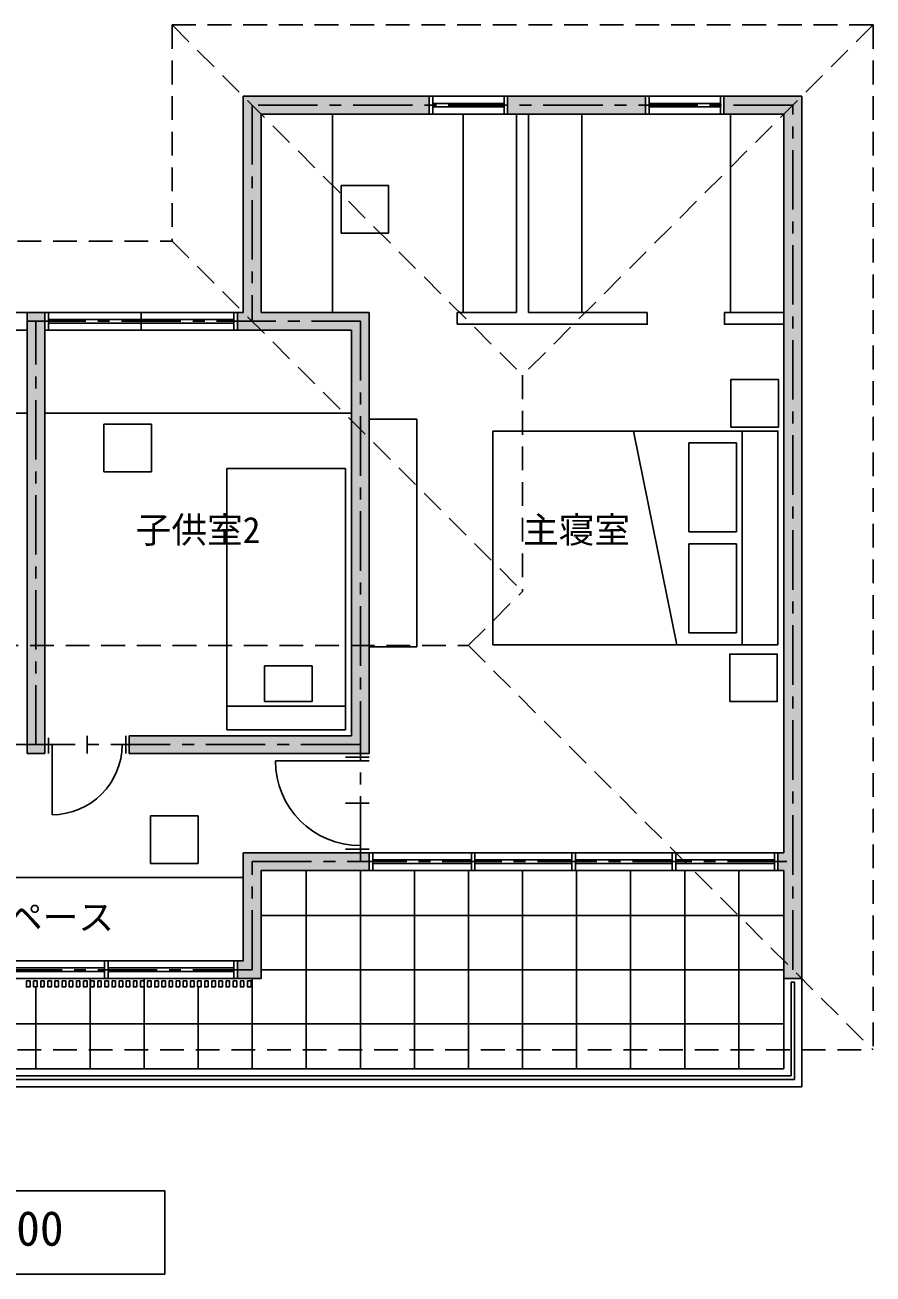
# Model space of a CAD drawing. Units: millimetres, scale not verified. Extents: x -88025 to -46623, y -44026 to 48287.
# Drawn here: x -67958 to -60820, y 2137 to 12654 of the extents above; entities that cross this region are included whole.
import ezdxf
from ezdxf.enums import TextEntityAlignment as Align

# ---------------------------------------------------------------- set-up
doc = ezdxf.new("R2010")
doc.units = ezdxf.units.MM
doc.header["$LTSCALE"] = 100
doc.linetypes.add('CHAIN1', pattern=[8, 5, -1, 1, -1])
doc.linetypes.add('DASHED2', pattern=[3, 2, -1])
doc.layers.add('0-1', color=7, linetype='Continuous')
doc.layers.add('1-0', color=4, linetype='Continuous')
doc.styles.add('ＭＳ ゴシック', font='')
doc.styles.get('ＭＳ ゴシック').set_extended_font_data('MS Gothic')

msp = doc.modelspace()

# ---------------------------------------------------------------- linework, layer by layer
at = {"layer": '0-1', "linetype": 'DASHED2'}
for p, q in [((-66720.5, 12654.4), (-60820.5, 12654.4)), ((-66720.5, 12654.4), (-63770.5, 9704.4)), ((-60820.5, 12654.4), (-63770.5, 9704.4)), ((-60820.5, 12654.4), (-60820.5, 4024.4)), ((-75820.5, 10834.4), (-66720.5, 10834.4)), ((-63770.5, 9704.4), (-63770.5, 7884.4)), ((-64226.6, 7428.3), (-63770.5, 7884.4)), ((-72415.5, 7429.4), (-64225.5, 7429.4)), ((-64225.5, 7429.4), (-60820.5, 4024.4))]:
    msp.add_line(p, q, dxfattribs=at)
at = {"layer": '0-1'}
for p, q in [((-64555.5, 11904.4), (-64555.5, 12054.4)), ((-64525.5, 12054.4), (-64525.5, 11904.4)), ((-63925.5, 11904.4), (-63925.5, 12054.4)), ((-63895.5, 12054.4), (-63895.5, 11904.4)), ((-63895.5, 12054.4), (-62735.5, 12054.4)), ((-62735.5, 11904.4), (-62735.5, 12054.4)), ((-62705.5, 12054.4), (-62705.5, 11904.4)), ((-62105.5, 11904.4), (-62105.5, 12054.4)), ((-62075.5, 12054.4), (-62075.5, 11904.4)), ((-62075.5, 12054.4), (-61420.5, 12054.4)), ((-61420.5, 12054.4), (-61420.5, 3714.4)), ((-65970.5, 10234.4), (-65970.5, 11904.4)), ((-64555.5, 11904.4), (-65970.5, 11904.4)), ((-62735.5, 11904.4), (-63895.5, 11904.4)), ((-63820.5, 10234.4), (-63820.5, 11904.4)), ((-63720.5, 10234.4), (-63720.5, 11904.4)), ((-61570.5, 11904.4), (-62075.5, 11904.4)), ((-61570.5, 11904.4), (-61570.5, 5684.4)), ((-67940.5, 10234.4), (-67790.5, 10234.4)), ((-67940.5, 10234.4), (-67940.5, 6519.4)), ((-67790.5, 10234.4), (-67790.5, 6519.4)), ((-67760.5, 10234.4), (-67760.5, 10084.4)), ((-66980.5, 10234.4), (-66980.5, 10084.4)), ((-66200.5, 10234.4), (-66200.5, 10084.4)), ((-66170.5, 10234.4), (-66170.5, 10084.4)), ((-65970.5, 10234.4), (-65060.5, 10234.4)), ((-65060.5, 10234.4), (-65060.5, 6519.4)), ((-64320.5, 10135.1), (-64320.5, 10234.4)), ((-64320.5, 10234.4), (-63820.5, 10234.4)), ((-63720.5, 10234.4), (-62720.5, 10234.4)), ((-62070.5, 10234.4), (-61570.5, 10234.4)), ((-67760.5, 6651.2), (-67760.5, 6519.4)), ((-67435.5, 6519.4), (-67435.5, 6669.4)), ((-67110.5, 6669.4), (-67110.5, 6519.4)), ((-67080.5, 6669.4), (-65210.5, 6669.4)), ((-67080.5, 6669.4), (-67080.5, 6519.4)), ((-67730.5, 6594.4), (-67730.5, 6004.4)), ((-67790.5, 6519.4), (-67940.5, 6519.4)), ((-65060.5, 6519.4), (-67080.5, 6519.4)), ((-65030.5, 5684.4), (-65030.5, 5534.4)), ((-64200.5, 5684.4), (-64200.5, 5534.4)), ((-64170.5, 5684.4), (-64170.5, 5534.4)), ((-63355.5, 5684.4), (-63355.5, 5534.4)), ((-63325.5, 5684.4), (-63325.5, 5534.4)), ((-62510.5, 5684.4), (-62510.5, 5534.4)), ((-62480.5, 5684.4), (-62480.5, 5534.4)), ((-61650.5, 5684.4), (-61650.5, 5534.4)), ((-61620.5, 5684.4), (-61570.5, 5684.4)), ((-61620.5, 5684.4), (-61620.5, 5534.4)), ((-61570.5, 5534.4), (-61570.5, 3864.4)), ((-67288, 4774.4), (-67288, 4624.4)), ((-67258, 4774.4), (-67258, 4624.4)), ((-66200.5, 4774.4), (-66200.5, 4624.4)), ((-67945.5, 4604.4), (-67915.5, 4604.4)), ((-67915.5, 4604.4), (-67915.5, 4554.4)), ((-67885.5, 4604.4), (-67855.5, 4604.4)), ((-67855.5, 4604.4), (-67855.5, 4554.4)), ((-67825.5, 4604.4), (-67795.5, 4604.4)), ((-67795.5, 4604.4), (-67795.5, 4554.4)), ((-67765.5, 4604.4), (-67735.5, 4604.4)), ((-67735.5, 4604.4), (-67735.5, 4554.4)), ((-67705.5, 4604.4), (-67675.5, 4604.4)), ((-67675.5, 4604.4), (-67675.5, 4554.4)), ((-67645.5, 4604.4), (-67615.5, 4604.4)), ((-67615.5, 4604.4), (-67615.5, 4554.4)), ((-67585.5, 4604.4), (-67555.5, 4604.4)), ((-67555.5, 4604.4), (-67555.5, 4554.4)), ((-67525.5, 4604.4), (-67495.5, 4604.4)), ((-67495.5, 4604.4), (-67495.5, 4554.4)), ((-67465.5, 4604.4), (-67435.5, 4604.4)), ((-67435.5, 4604.4), (-67435.5, 4554.4)), ((-67405.5, 4604.4), (-67375.5, 4604.4)), ((-67375.5, 4604.4), (-67375.5, 4554.4)), ((-67345.5, 4604.4), (-67315.5, 4604.4)), ((-67315.5, 4604.4), (-67315.5, 4554.4)), ((-67285.5, 4604.4), (-67255.5, 4604.4)), ((-67255.5, 4604.4), (-67255.5, 4554.4)), ((-67225.5, 4604.4), (-67195.5, 4604.4)), ((-67195.5, 4604.4), (-67195.5, 4554.4)), ((-67165.5, 4604.4), (-67135.5, 4604.4)), ((-67135.5, 4604.4), (-67135.5, 4554.4)), ((-67105.5, 4604.4), (-67075.5, 4604.4)), ((-67075.5, 4604.4), (-67075.5, 4554.4)), ((-67045.5, 4604.4), (-67015.5, 4604.4)), ((-67015.5, 4604.4), (-67015.5, 4554.4)), ((-66985.5, 4604.4), (-66955.5, 4604.4)), ((-66955.5, 4604.4), (-66955.5, 4554.4)), ((-66925.5, 4604.4), (-66895.5, 4604.4)), ((-66895.5, 4604.4), (-66895.5, 4554.4)), ((-66865.5, 4604.4), (-66835.5, 4604.4)), ((-66835.5, 4604.4), (-66835.5, 4554.4)), ((-66805.5, 4604.4), (-66775.5, 4604.4)), ((-66775.5, 4604.4), (-66775.5, 4554.4)), ((-66745.5, 4604.4), (-66715.5, 4604.4)), ((-66715.5, 4604.4), (-66715.5, 4554.4)), ((-66685.5, 4604.4), (-66655.5, 4604.4)), ((-66655.5, 4604.4), (-66655.5, 4554.4)), ((-66625.5, 4604.4), (-66595.5, 4604.4)), ((-66595.5, 4604.4), (-66595.5, 4554.4)), ((-66565.5, 4604.4), (-66535.5, 4604.4)), ((-66535.5, 4604.4), (-66535.5, 4554.4)), ((-66505.5, 4604.4), (-66475.5, 4604.4)), ((-66475.5, 4604.4), (-66475.5, 4554.4)), ((-66445.5, 4604.4), (-66415.5, 4604.4)), ((-66415.5, 4604.4), (-66415.5, 4554.4)), ((-66385.5, 4604.4), (-66355.5, 4604.4)), ((-66355.5, 4604.4), (-66355.5, 4554.4)), ((-66325.5, 4604.4), (-66295.5, 4604.4)), ((-66295.5, 4604.4), (-66295.5, 4554.4)), ((-66265.5, 4604.4), (-66235.5, 4604.4)), ((-66235.5, 4604.4), (-66235.5, 4554.4)), ((-66205.5, 4604.4), (-66175.5, 4604.4)), ((-66175.5, 4604.4), (-66175.5, 4554.4)), ((-66145.5, 4604.4), (-66115.5, 4604.4)), ((-66115.5, 4604.4), (-66115.5, 4554.4)), ((-66085.5, 4604.4), (-66055.5, 4604.4)), ((-66055.5, 4604.4), (-66055.5, 4554.4)), ((-75070.5, 3864.4), (-61570.5, 3864.4)), ((-61570.5, 3714.4), (-75070.5, 3714.4)), ((-61420.5, 3714.4), (-61570.5, 3714.4))]:
    msp.add_line(p, q, dxfattribs=at)
at = {"layer": '0-1', "color": 4}
for p, q in [((-64555.5, 12054.4), (-63895.5, 12054.4)), ((-64525.5, 11994.4), (-63925.5, 11994.4)), ((-62735.5, 12054.4), (-62075.5, 12054.4)), ((-62105.5, 11994.4), (-62705.5, 11994.4)), ((-65370.5, 10234.4), (-65370.5, 11904.4)), ((-63895.5, 11904.4), (-64555.5, 11904.4)), ((-63925.5, 11964.4), (-64525.5, 11964.4)), ((-64270.5, 10234.4), (-64270.5, 11904.4)), ((-63270.5, 10234.4), (-63270.5, 11904.4)), ((-62075.5, 11904.4), (-62735.5, 11904.4)), ((-62705.5, 11964.4), (-62105.5, 11964.4)), ((-62020.5, 11904.4), (-62020.5, 10234.4)), ((-67940.5, 10234.4), (-69560.5, 10234.4)), ((-66170.5, 10234.4), (-67790.5, 10234.4)), ((-67760.5, 10174.4), (-66800.5, 10174.4)), ((-67760.5, 10144.4), (-66800.5, 10144.4)), ((-66800.5, 10174.4), (-66200.5, 10174.4)), ((-66800.5, 10144.4), (-66200.5, 10144.4)), ((-69560.5, 10084.4), (-67940.5, 10084.4)), ((-67790.5, 10084.4), (-66170.5, 10084.4)), ((-67940.5, 9384.4), (-70520.5, 9384.4)), ((-67790.5, 9384.4), (-65210.5, 9384.4)), ((-65060.5, 9334.4), (-64660.5, 9334.4)), ((-64660.5, 9334.4), (-64660.5, 7419.4)), ((-64020.5, 9235.1), (-64020.5, 7435.1)), ((-62835.5, 9235.1), (-62471, 7435.1)), ((-61920.5, 9235.1), (-61920.5, 7435.1)), ((-62370.5, 9135.1), (-62370.5, 8385.1)), ((-65260.5, 8919.4), (-66260.5, 8919.4)), ((-66260.5, 6719.4), (-66260.5, 8919.4)), ((-65260.5, 6719.4), (-65260.5, 8919.4)), ((-62370.5, 8385.1), (-61970.5, 8385.1)), ((-62370.5, 8285.1), (-62370.5, 7535.1)), ((-62370.5, 7535.1), (-61970.5, 7535.1)), ((-64660.5, 7419.4), (-65060.5, 7419.4)), ((-64020.5, 7435.1), (-61620.5, 7435.1)), ((-65260.5, 6919.4), (-66260.5, 6919.4)), ((-65260.5, 6719.4), (-66260.5, 6719.4)), ((-65060.5, 5684.4), (-61620.5, 5684.4)), ((-65030.5, 5624.4), (-64200.5, 5624.4)), ((-65030.5, 5594.4), (-64200.5, 5594.4)), ((-64170.5, 5624.4), (-63355.5, 5624.4)), ((-64170.5, 5594.4), (-63355.5, 5594.4)), ((-63325.5, 5624.4), (-62510.5, 5624.4)), ((-63325.5, 5594.4), (-62510.5, 5594.4)), ((-62480.5, 5624.4), (-61650.5, 5624.4)), ((-62480.5, 5594.4), (-61650.5, 5594.4)), ((-70520.5, 5474.4), (-66120.5, 5474.4)), ((-65590.5, 5534.4), (-65590.5, 3864.4)), ((-65135.5, 5534.4), (-65135.5, 3864.4)), ((-61620.5, 5534.4), (-65060.5, 5534.4)), ((-64680.5, 5534.4), (-64680.5, 3864.4)), ((-64225.5, 5534.4), (-64225.5, 3864.4)), ((-63770.5, 5534.4), (-63770.5, 3864.4)), ((-63315.5, 5534.4), (-63315.5, 3864.4)), ((-62860.5, 5534.4), (-62860.5, 3864.4)), ((-62405.5, 5534.4), (-62405.5, 3864.4)), ((-61950.5, 5534.4), (-61950.5, 3864.4)), ((-65970.5, 5154.4), (-61570.5, 5154.4)), ((-66170.5, 4774.4), (-70490.5, 4774.4)), ((-68330.5, 4714.4), (-67288, 4714.4)), ((-67288, 4684.4), (-68330.5, 4684.4)), ((-67258, 4714.4), (-66200.5, 4714.4)), ((-66200.5, 4684.4), (-67258, 4684.4)), ((-65970.5, 4699.4), (-61570.5, 4699.4)), ((-70490.5, 4624.4), (-66170.5, 4624.4)), ((-67865.5, 4554.4), (-67865.5, 3864.4)), ((-67410.5, 4624.4), (-67410.5, 3864.4)), ((-66955.5, 4624.4), (-66955.5, 3864.4)), ((-66500.5, 4554.4), (-66500.5, 3864.4)), ((-66045.5, 4624.4), (-66045.5, 3864.4)), ((-75070.5, 4244.4), (-61570.5, 4244.4)), ((-75040.5, 3804.4), (-61510.5, 3804.4)), ((-75040.5, 3774.4), (-61480.5, 3774.4))]:
    msp.add_line(p, q, dxfattribs=at)
at = {"layer": '0-1', "color": 4, "linetype": 'CHAIN1'}
for p, q in [((-61495.5, 4699.4), (-61495.5, 11979.4)), ((-75145.5, 10159.4), (-65135.5, 10159.4)), ((-67865.5, 6594.4), (-67865.5, 10159.4)), ((-66045.5, 5609.4), (-61495.5, 5609.4)), ((-66045.5, 4699.4), (-66045.5, 5609.4)), ((-66045.5, 4699.4), (-70595.5, 4699.4))]:
    msp.add_line(p, q, dxfattribs=at)
at = {"layer": '0-1', "linetype": 'DASHED2'}
for points in [[(-66720.5, 12654.4), (-66720.5, 10834.4), (-63770.5, 7884.4)], [(-72415.5, 7429.4), (-75820.5, 4024.4), (-60820.5, 4024.4)]]:
    msp.add_lwpolyline(points, dxfattribs=at)
at = {"layer": '0-1'}
for points in [[(-66170.5, 10234.4), (-66120.5, 10234.4), (-66120.5, 12054.4)], [(-66120.5, 12054.4), (-64564.1, 12054.4), (-64555.5, 12054.4)], [(-64320.5, 10135.1), (-62720.5, 10135.1), (-62720.5, 10234.4)], [(-62070.5, 10234.4), (-62070.5, 10135.1), (-61570.5, 10135.1)], [(-66170.5, 10084.4), (-65210.5, 10084.4), (-65210.5, 6669.4)], [(-61620.5, 5534.4), (-61614.8, 5534.4), (-61570.5, 5534.4)], [(-67945.5, 4604.4), (-67945.5, 4554.4), (-67915.5, 4554.4)], [(-67885.5, 4604.4), (-67885.5, 4554.4), (-67855.5, 4554.4)], [(-67825.5, 4604.4), (-67825.5, 4554.4), (-67795.5, 4554.4)], [(-67765.5, 4604.4), (-67765.5, 4554.4), (-67735.5, 4554.4)], [(-67705.5, 4604.4), (-67705.5, 4554.4), (-67675.5, 4554.4)], [(-67645.5, 4604.4), (-67645.5, 4554.4), (-67615.5, 4554.4)], [(-67585.5, 4604.4), (-67585.5, 4554.4), (-67555.5, 4554.4)], [(-67525.5, 4604.4), (-67525.5, 4554.4), (-67495.5, 4554.4)], [(-67465.5, 4604.4), (-67465.5, 4554.4), (-67435.5, 4554.4)], [(-67405.5, 4604.4), (-67405.5, 4554.4), (-67375.5, 4554.4)], [(-67345.5, 4604.4), (-67345.5, 4554.4), (-67315.5, 4554.4)], [(-67285.5, 4604.4), (-67285.5, 4554.4), (-67255.5, 4554.4)], [(-67225.5, 4604.4), (-67225.5, 4554.4), (-67195.5, 4554.4)], [(-67165.5, 4604.4), (-67165.5, 4554.4), (-67135.5, 4554.4)], [(-67105.5, 4604.4), (-67105.5, 4554.4), (-67075.5, 4554.4)], [(-67045.5, 4604.4), (-67045.5, 4554.4), (-67015.5, 4554.4)], [(-66985.5, 4604.4), (-66985.5, 4554.4), (-66955.5, 4554.4)], [(-66925.5, 4604.4), (-66925.5, 4554.4), (-66895.5, 4554.4)], [(-66865.5, 4604.4), (-66865.5, 4554.4), (-66835.5, 4554.4)], [(-66805.5, 4604.4), (-66805.5, 4554.4), (-66775.5, 4554.4)], [(-66745.5, 4604.4), (-66745.5, 4554.4), (-66715.5, 4554.4)], [(-66685.5, 4604.4), (-66685.5, 4554.4), (-66655.5, 4554.4)], [(-66625.5, 4604.4), (-66625.5, 4554.4), (-66595.5, 4554.4)], [(-66565.5, 4604.4), (-66565.5, 4554.4), (-66535.5, 4554.4)], [(-66505.5, 4604.4), (-66505.5, 4554.4), (-66475.5, 4554.4)], [(-66445.5, 4604.4), (-66445.5, 4554.4), (-66415.5, 4554.4)], [(-66385.5, 4604.4), (-66385.5, 4554.4), (-66355.5, 4554.4)], [(-66325.5, 4604.4), (-66325.5, 4554.4), (-66295.5, 4554.4)], [(-66265.5, 4604.4), (-66265.5, 4554.4), (-66235.5, 4554.4)], [(-66205.5, 4604.4), (-66205.5, 4554.4), (-66175.5, 4554.4)], [(-66145.5, 4604.4), (-66145.5, 4554.4), (-66115.5, 4554.4)], [(-66085.5, 4604.4), (-66085.5, 4554.4), (-66055.5, 4554.4)]]:
    msp.add_lwpolyline(points, dxfattribs=at)
at = {"layer": '0-1', "color": 4, "linetype": 'CHAIN1'}
for points in [[(-61495.5, 11979.4), (-66045.5, 11979.4), (-66045.5, 10159.4)], [(-65135.5, 6594.4), (-70595.5, 6594.4), (-70595.5, 10159.4)], [(-65135.5, 10159.4), (-65135.5, 5749.2), (-65135.5, 5609.4)]]:
    msp.add_lwpolyline(points, dxfattribs=at)
at = {"layer": '0-1', "color": 4}
for points in [[(-65297.8, 10902.7), (-64897.8, 10902.7), (-64897.8, 11302.7), (-65297.8, 11302.7)], [(-62017.3, 9268.1), (-61617.3, 9268.1), (-61617.3, 9668.1), (-62017.3, 9668.1)], [(-66894.1, 8892.6), (-67294.1, 8892.6), (-67294.1, 9292.6), (-66894.1, 9292.6)], [(-65541.8, 6957.3), (-65941.8, 6957.3), (-65941.8, 7257.3), (-65541.8, 7257.3)], [(-62026.7, 6956.9), (-61626.7, 6956.9), (-61626.7, 7356.9), (-62026.7, 7356.9)], [(-66500.5, 5594.4), (-66900.5, 5594.4), (-66900.5, 5994.4), (-66500.5, 5994.4)]]:
    msp.add_lwpolyline(points, close=True, dxfattribs=at)
for points in [[(-64020.5, 9235.1), (-61620.5, 9235.1), (-61620.5, 7435.1)], [(-62370.5, 9135.1), (-61970.5, 9135.1), (-61970.5, 8385.1)], [(-62370.5, 8285.1), (-61970.5, 8285.1), (-61970.5, 7535.1)]]:
    msp.add_lwpolyline(points, dxfattribs=at)
at = {"layer": '0-1'}
msp.add_lwpolyline([(-66120.5, 5684.4), (-66120.5, 4774.4), (-66170.5, 4774.4), (-66170.5, 4624.4), (-65970.5, 4624.4), (-65970.5, 5534.4), (-65060.5, 5534.4), (-65060.5, 5684.4)], close=True, dxfattribs=at)
msp.add_arc((-67730.5, 6594.4), 590, 270, 0, dxfattribs=at)
at = {"layer": '0-1', "color": 251}
for points in [[(-66120.5, 12054.4), (-64555.5, 12054.4), (-65970.5, 11904.4), (-64555.5, 11904.4)], [(-65970.5, 10234.4), (-65970.5, 11904.4), (-66120.5, 12054.4)], [(-65970.5, 10234.4), (-66120.5, 12054.4), (-66120.5, 10234.4)], [(-63895.5, 12054.4), (-63895.5, 11904.4), (-62735.5, 12054.4), (-62735.5, 11904.4)], [(-67940.5, 10234.4), (-67940.5, 6519.4), (-67790.5, 10234.4), (-67790.5, 6519.4)], [(-66170.5, 10234.4), (-66170.5, 10084.4), (-65210.5, 10084.4)], [(-66170.5, 10234.4), (-65210.5, 10084.4), (-65060.5, 10234.4)], [(-65060.5, 6519.4), (-65060.5, 10234.4), (-65210.5, 10084.4)], [(-65060.5, 6519.4), (-65210.5, 10084.4), (-65210.5, 6669.4)], [(-67080.5, 6669.4), (-67080.5, 6519.4), (-65060.5, 6519.4)], [(-65060.5, 6519.4), (-65210.5, 6669.4), (-67080.5, 6669.4)], [(-65060.5, 5534.4), (-65060.5, 5684.4), (-66120.5, 5684.4)], [(-66120.5, 5684.4), (-66120.5, 4774.4), (-65970.5, 5534.4)], [(-66120.5, 5684.4), (-65970.5, 5534.4), (-65060.5, 5534.4)], [(-66120.5, 4774.4), (-65970.5, 4624.4), (-65970.5, 5534.4)], [(-66120.5, 4774.4), (-66170.5, 4774.4), (-65970.5, 4624.4)], [(-66170.5, 4774.4), (-66170.5, 4624.4), (-65970.5, 4624.4)]]:
    msp.add_solid(points, dxfattribs=at)
at = {"layer": '1-0', "color": 7}
for p, q in [((-65060.5, 6459.4), (-65850.5, 6459.4)), ((-65060.5, 6489.4), (-65260.5, 6489.4)), ((-65060.5, 6101.9), (-65260.5, 6101.9)), ((-65060.5, 5714.4), (-65260.5, 5714.4)), ((-61570.5, 4624.4), (-61420.5, 4624.4))]:
    msp.add_line(p, q, dxfattribs=at)
at = {"layer": '1-0'}
msp.add_line((-61510.5, 4594.4), (-61510.5, 3804.4), dxfattribs=at)
msp.add_lwpolyline([(-61510.5, 4594.4), (-61480.5, 4594.4), (-61480.5, 3774.4)], dxfattribs=at)
msp.add_lwpolyline([(-71680.5, 2836.9), (-71680.5, 2136.9), (-66780.5, 2136.9), (-66780.5, 2836.9)], close=True, dxfattribs=at)
at = {"layer": '1-0', "color": 7}
msp.add_arc((-65135.5, 6459.4), 715, 180, 270, dxfattribs=at)
at = {"layer": '1-0', "color": 251}
for points in [[(-61420.5, 12054.4), (-62075.5, 12054.4), (-62075.5, 11904.4)], [(-61420.5, 12054.4), (-62075.5, 11904.4), (-61570.5, 11904.4)], [(-61570.5, 4624.4), (-61420.5, 4624.4), (-61420.5, 12054.4)], [(-61420.5, 12054.4), (-61570.5, 11904.4), (-61570.5, 5684.4)], [(-61570.5, 5534.4), (-61570.5, 4624.4), (-61420.5, 12054.4)], [(-61570.5, 5534.4), (-61420.5, 12054.4), (-61570.5, 5684.4)], [(-61620.5, 5684.4), (-61614.8, 5534.4), (-61570.5, 5534.4)], [(-61570.5, 5534.4), (-61570.5, 5684.4), (-61620.5, 5684.4)]]:
    msp.add_solid(points, dxfattribs=at)

# ---------------------------------------------------------------- texts
at = {"layer": '1-0', "style": 'ＭＳ ゴシック'}
for s, height, p in [('子供室2', 219.9, (-67025.5, 8226.9)), ('主寝室', 219.9, (-63765.5, 8226.9)), ('ワークスペース', 219.9, (-69308.9, 4966)), ('２階平面図 1/100', 293.3, (-70830.5, 2286.9))]:
    msp.add_text(s, height=height, dxfattribs=at).set_placement(p, align=Align.BOTTOM_LEFT)

doc.saveas('drawing.dxf')
